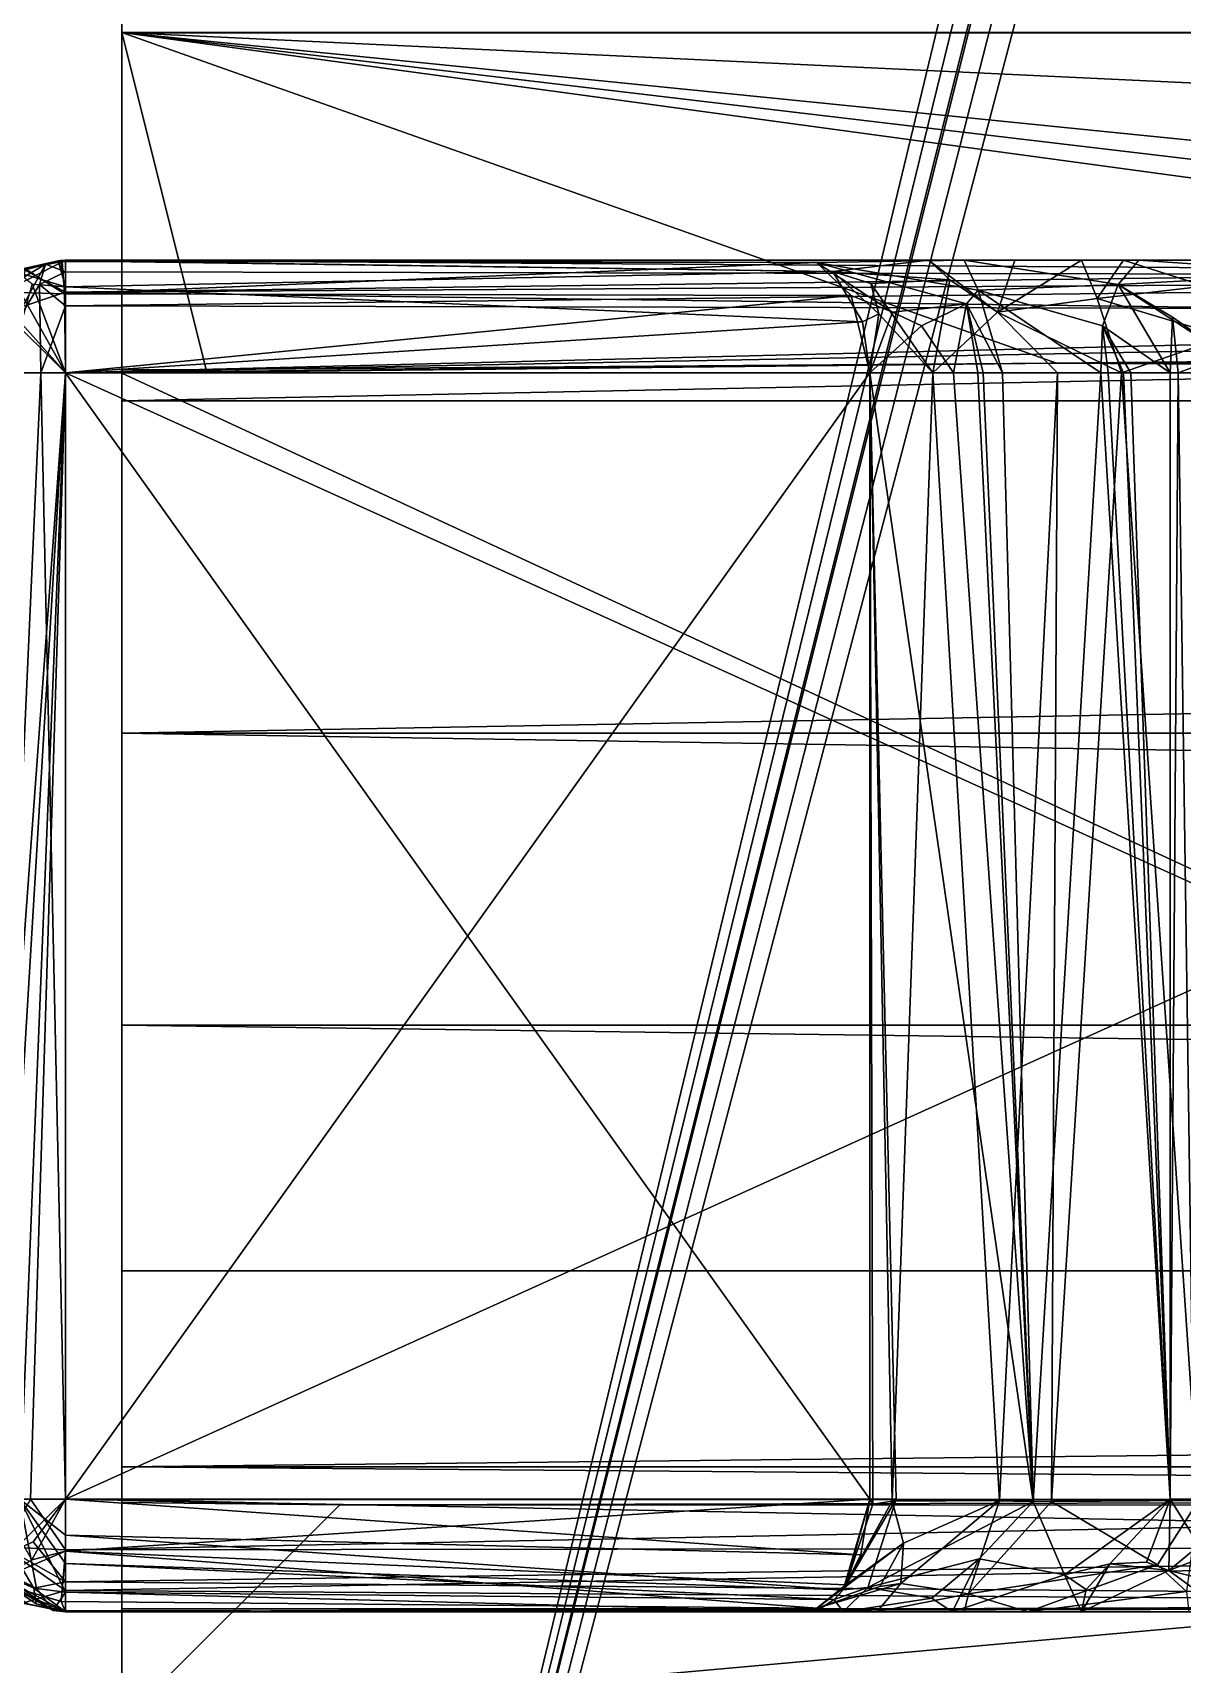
# Model space of a CAD drawing. Extents: x -30 to 83, y -53 to 60.
# Drawn here: x -2.158 to -0.119, y -0.897 to 2 of the extents above; entities that cross this region are included whole.
import ezdxf

# ---------------------------------------------------------------- set-up
doc = ezdxf.new("R2010")
doc.units = 0
doc.header["$MEASUREMENT"] = 0

msp = doc.modelspace()

# ---------------------------------------------------------------- linework, layer by layer
for points in [[(63.169998, -40), (-9.17, -40), (63.169998, 60)], [(-9.17, 60), (63.169998, 60), (-9.17, -40)], [(-7.187, 58, 2), (-7.187, -40, 2), (61.187, -40, 2)], [(61.187, 58, 2), (-7.187, 58, 2), (61.187, -40, 2)], [(-2, 7, 68), (-2, 7, 67), (-2, -4, 67)], [(-2, 7, 68), (-2, -4, 67), (-2, -4, 68)], [(-2, 7, 68), (-2, -4, 68), (0.014999, 4.369999, 68)], [(-2, -4, 67), (-2, 7, 67), (-0.002998, 3.998001, 67)], [(0.014999, 4.369999, 68), (-2, -4, 68), (0.035999, 4.307999, 68)], [(0.035999, 4.307999, 68), (-2, -4, 68), (0.064999, 4.249001, 68)], [(0.064999, 4.249001, 68), (-2, -4, 68), (0.101002, 4.194, 68)], [(0.101002, 4.194, 68), (-2, -4, 68), (0.145, 4.145, 68)], [(0.145, 4.145, 68), (-2, -4, 68), (0.035999, -2.307999, 68)], [(-2, -4, 67), (-0.002998, 3.998001, 67), (0.035999, -2.307999, 67)], [(-2, 1.39602, 53.998116), (-2, 1.39755, 53.99881), (-2, 2.703, 50.546001)], [(-2, 1.401029, 54), (-2, 2, 54), (-2, 2.703, 50.546001)], [(-2, 2.703, 50.546001), (-2, 1.999, 50.198002), (-2, 1.39602, 53.998116)], [(-2, 1.39755, 53.99881), (-2, 1.401029, 54), (-2, 2.703, 50.546001)], [(-2, 2.703, 50.546001), (30, 1.999, 50.198002), (-2, 1.999, 50.198002)], [(-2, 2.703, 50.546001), (30, 2.703, 50.546001), (30, 1.999, 50.198002)], [(-0.342, 1.4126, 54), (-2, 2, 54), (-1.850571, 1.401286, 54)], [(-2, 1.401029, 54), (-1.850571, 1.401286, 54), (-2, 2, 54)], [(2.3094, 1.4132, 54), (-2, 2, 54), (-0.342, 1.4126, 54)], [(-2, 2, 54), (2.3094, 1.4132, 54), (2.485478, 1.46813, 54)], [(2.485478, 1.46813, 54), (2.583174, 1.537522, 54), (-2, 2, 54)], [(-2, 2, 54), (2.689087, 1.778565, 54), (2.689101, 2, 54)], [(2.689087, 1.778565, 54), (-2, 2, 54), (2.583174, 1.537522, 54)], [(-2, 1.999, 50.198002), (-2, 1.346, 49.762001), (-2, 1.395023, 53.998001)], [(-2, 1.395023, 53.998001), (-2, 1.39602, 53.998116), (-2, 1.999, 50.198002)], [(-2, 1.999, 50.198002), (30, 1.999, 50.198002), (-2, 1.346, 49.762001)], [(30, 1.346, 49.762001), (-2, 1.346, 49.762001), (30, 1.999, 50.198002)], [(-2.1, 1.595551, 54.500221), (-2.13535, 1.588371, 54.463982), (-2.26086, 1.513531, 54.500221)], [(-2.1, 1.595551, 54.500221), (-2.26086, 1.513531, 54.500221), (-2.17184, 1.580431, 59.80022)], [(-2.18574, 1.574261, 61.200218), (-2.17646, 1.580151, 66.500221), (-2.11302, 1.594601, 61.199959)], [(-2.1, 1.548191, 61.072151), (-2.18574, 1.574261, 61.200218), (-2.11302, 1.594601, 61.199959)], [(-2.11302, 1.594601, 61.199959), (-2.17646, 1.580151, 66.500221), (-2.10865, 1.595171, 66.501266)], [(-2.1, 1.539081, 66.63459), (-2.10865, 1.595171, 66.501266), (-2.17646, 1.580151, 66.500221)], [(-2.17184, 1.580431, 59.80022), (-2.1059, 1.593111, 59.829342), (-2.1, 1.595551, 54.500221)], [(-2.10173, 1.536051, 59.940109), (-2.1059, 1.593111, 59.829342), (-2.17184, 1.580431, 59.80022)], [(-2.1, 1.574771, 54.416698), (-2.13535, 1.588371, 54.463982), (-2.1, 1.595551, 54.500221)], [(-2.11302, 1.594601, 61.199959), (-2.10865, 1.595171, 66.501266), (-0.73884, 1.575431, 61.114189)], [(-2.11302, 1.594601, 61.199959), (-0.73884, 1.575431, 61.114189), (-2.1, 1.548191, 61.072151)], [(-0.29741, 1.595551, 61.623981), (-0.41606, 1.595551, 61.557629), (-2.10865, 1.595171, 66.501266)], [(-0.41606, 1.595551, 61.557629), (-0.56902, 1.595551, 61.44453), (-2.10865, 1.595171, 66.501266)], [(-0.56902, 1.595551, 61.44453), (-0.73884, 1.575431, 61.114189), (-2.10865, 1.595171, 66.501266)], [(-0.22281, 1.595551, 61.657032), (-0.29741, 1.595551, 61.623981), (-2.10865, 1.595171, 66.501266)], [(0.01133, 1.595551, 61.727219), (-2.10865, 1.595171, 66.501266), (0.30902, 1.595551, 61.747341)], [(2.3, 1.595551, 66.500221), (0.30902, 1.595551, 61.747341), (-2.10865, 1.595171, 66.501266)], [(-2.10865, 1.595171, 66.501266), (0.01133, 1.595551, 61.727219), (-0.22281, 1.595551, 61.657032)], [(-2.10865, 1.595171, 66.501266), (-2.1, 1.539081, 66.63459), (2.3, 1.595551, 66.500221)], [(-2.1, 1.595551, 54.500221), (-2.1059, 1.593111, 59.829342), (-0.76743, 1.591491, 59.834049)], [(-2.1059, 1.593111, 59.829342), (-2.10173, 1.536051, 59.940109), (-0.76743, 1.591491, 59.834049)], [(-0.76743, 1.591491, 59.834049), (-0.50548, 1.595551, 59.504719), (-2.1, 1.595551, 54.500221)], [(-2.1, 1.595551, 54.500221), (-0.50548, 1.595551, 59.504719), (-0.19604, 1.595551, 59.337261)], [(-2.1, 1.595551, 54.500221), (-0.19604, 1.595551, 59.337261), (0.17339, 1.595551, 59.25613)], [(2.3, 1.595551, 54.500221), (-2.1, 1.595551, 54.500221), (0.17339, 1.595551, 59.25613)], [(2.3, 1.595551, 54.500221), (2.3, 1.566771, 54.401321), (-2.1, 1.595551, 54.500221)], [(-2.1, 1.595551, 54.500221), (2.3, 1.566771, 54.401321), (-2.1, 1.574771, 54.416698)], [(2.3, 1.595551, 66.500221), (-2.1, 1.539081, 66.63459), (2.3, 1.566091, 66.603706)], [(-0.50548, 1.595551, 59.504719), (-0.76743, 1.591491, 59.834049), (-0.4809, 1.542321, 59.657501)], [(-0.53141, 1.560561, 61.335098), (-0.73884, 1.575431, 61.114189), (-0.56902, 1.595551, 61.44453)], [(-0.44682, 1.503561, 61.330872), (-0.53141, 1.560561, 61.335098), (-0.56902, 1.595551, 61.44453)], [(-0.56902, 1.595551, 61.44453), (-0.41606, 1.595551, 61.557629), (-0.44682, 1.503561, 61.330872)], [(-0.23238, 1.552361, 59.484638), (-0.19604, 1.595551, 59.337261), (-0.50548, 1.595551, 59.504719)], [(-0.50548, 1.595551, 59.504719), (-0.4809, 1.542321, 59.657501), (-0.23238, 1.552361, 59.484638)], [(-0.41606, 1.595551, 61.557629), (-0.29741, 1.595551, 61.623981), (-0.44682, 1.503561, 61.330872)], [(-0.29741, 1.595551, 61.623981), (-0.26987, 1.527581, 61.472061), (-0.44682, 1.503561, 61.330872)], [(-0.22281, 1.595551, 61.657032), (-0.26987, 1.527581, 61.472061), (-0.29741, 1.595551, 61.623981)], [(-0.07939, 1.549631, 61.58065), (-0.26987, 1.527581, 61.472061), (-0.22281, 1.595551, 61.657032)], [(0.13771, 1.572451, 59.34581), (-0.19604, 1.595551, 59.337261), (-0.23238, 1.552361, 59.484638)], [(-0.07939, 1.549631, 61.58065), (-0.22281, 1.595551, 61.657032), (0.01133, 1.595551, 61.727219)], [(-0.19604, 1.595551, 59.337261), (0.13771, 1.572451, 59.34581), (0.17339, 1.595551, 59.25613)], [(-2.13535, 1.588371, 54.463982), (-2.23999, 1.395611, 54.358101), (-2.26086, 1.513531, 54.500221)], [(-2.14636, 1.552671, 54.388222), (-2.23999, 1.395611, 54.358101), (-2.13535, 1.588371, 54.463982)], [(-2.20764, 1.502841, 66.629372), (-2.1, 1.539081, 66.63459), (-2.17646, 1.580151, 66.500221)], [(-2.15937, 1.553121, 61.095131), (-2.18574, 1.574261, 61.200218), (-2.1, 1.548191, 61.072151)], [(-2.10173, 1.536051, 59.940109), (-2.17184, 1.580431, 59.80022), (-2.17985, 1.538351, 59.913021)], [(-2.1, 1.574771, 54.416698), (-2.14636, 1.552671, 54.388222), (-2.13535, 1.588371, 54.463982)], [(-2.1, 1.574771, 54.416698), (-2.1, 1.514811, 54.341301), (-2.14636, 1.552671, 54.388222)], [(-0.70602, 1.532871, 59.944271), (-0.76743, 1.591491, 59.834049), (-2.10173, 1.536051, 59.940109)], [(-0.68627, 1.486091, 61.022141), (-2.1, 1.548191, 61.072151), (-0.73884, 1.575431, 61.114189)], [(-2.1, 1.574771, 54.416698), (2.3, 1.566771, 54.401321), (-2.1, 1.514811, 54.341301)], [(2.3, 1.505331, 54.33593), (-2.1, 1.514811, 54.341301), (2.3, 1.566771, 54.401321)], [(2.3, 1.566091, 66.603706), (-2.1, 1.539081, 66.63459), (2.3, 1.480111, 66.68148)], [(-0.50187, 1.518221, 59.705959), (-0.4809, 1.542321, 59.657501), (-0.76743, 1.591491, 59.834049)], [(-0.63305, 1.503271, 59.873798), (-0.50187, 1.518221, 59.705959), (-0.76743, 1.591491, 59.834049)], [(-0.70602, 1.532871, 59.944271), (-0.63305, 1.503271, 59.873798), (-0.76743, 1.591491, 59.834049)], [(-0.53141, 1.560561, 61.335098), (-0.67111, 1.554281, 61.153568), (-0.73884, 1.575431, 61.114189)], [(-0.67111, 1.554281, 61.153568), (-0.6569, 1.500261, 61.089321), (-0.73884, 1.575431, 61.114189)], [(-0.68627, 1.486091, 61.022141), (-0.73884, 1.575431, 61.114189), (-0.6569, 1.500261, 61.089321)], [(-0.23238, 1.552361, 59.484638), (-0.04087, 1.427661, 59.485531), (0.13771, 1.572451, 59.34581)], [(-2.14636, 1.552671, 54.388222), (-2.14374, 1.395611, 54.305969), (-2.23999, 1.395611, 54.358101)], [(-2.1, 1.539081, 66.63459), (-2.20764, 1.502841, 66.629372), (-2.1, 1.395611, 66.700218)], [(-2.20219, 1.395611, 61.030392), (-2.15937, 1.553121, 61.095131), (-2.1, 1.395611, 61.000221)], [(-2.18185, 1.487291, 59.95509), (-2.1, 1.395611, 60.000221), (-2.17985, 1.538351, 59.913021)], [(-2.10173, 1.536051, 59.940109), (-2.17985, 1.538351, 59.913021), (-2.1, 1.395611, 60.000221)], [(-2.1, 1.548191, 61.072151), (-2.1, 1.395611, 61.000221), (-2.15937, 1.553121, 61.095131)], [(-2.14374, 1.395611, 54.305969), (-2.14636, 1.552671, 54.388222), (-2.1, 1.514811, 54.341301)], [(-2.10173, 1.536051, 59.940109), (-2.1, 1.395611, 60.000221), (-0.70602, 1.532871, 59.944271)], [(-2.1, 1.548191, 61.072151), (-0.68627, 1.486091, 61.022141), (-2.1, 1.395611, 61.000221)], [(-2.1, 1.395611, 66.700218), (2.3, 1.480111, 66.68148), (-2.1, 1.539081, 66.63459)], [(-0.67111, 1.554281, 61.153568), (-0.53141, 1.560561, 61.335098), (-0.56136, 1.395611, 61.1656)], [(-0.56136, 1.395611, 61.1656), (-0.6569, 1.500261, 61.089321), (-0.67111, 1.554281, 61.153568)], [(-0.56136, 1.395611, 61.1656), (-0.53141, 1.560561, 61.335098), (-0.44682, 1.503561, 61.330872)], [(-0.43797, 1.395611, 59.707001), (-0.4809, 1.542321, 59.657501), (-0.50187, 1.518221, 59.705959)], [(-0.23238, 1.552361, 59.484638), (-0.4809, 1.542321, 59.657501), (-0.26039, 1.479191, 59.558861)], [(-0.26326, 1.395611, 59.584209), (-0.26039, 1.479191, 59.558861), (-0.4809, 1.542321, 59.657501)], [(-0.43797, 1.395611, 59.707001), (-0.26326, 1.395611, 59.584209), (-0.4809, 1.542321, 59.657501)], [(-0.26987, 1.527581, 61.472061), (-0.07939, 1.549631, 61.58065), (-0.0424, 1.459711, 61.520241)], [(-0.14009, 1.395611, 59.525372), (-0.23238, 1.552361, 59.484638), (-0.26039, 1.479191, 59.558861)], [(-0.04087, 1.427661, 59.485531), (-0.23238, 1.552361, 59.484638), (-0.13632, 1.494491, 59.49297)], [(-0.14009, 1.395611, 59.525372), (-0.13632, 1.494491, 59.49297), (-0.23238, 1.552361, 59.484638)], [(-2.14374, 1.395611, 54.305969), (-2.1, 1.514811, 54.341301), (-2.1, 1.395611, 54.30022)], [(-0.67331, 1.395611, 60.000221), (-0.70602, 1.532871, 59.944271), (-2.1, 1.395611, 60.000221)], [(-2.1, 1.514811, 54.341301), (2.3, 1.505331, 54.33593), (-2.1, 1.395611, 54.30022)], [(-0.67331, 1.395611, 60.000221), (-0.63305, 1.503271, 59.873798), (-0.70602, 1.532871, 59.944271)], [(-0.63305, 1.503271, 59.873798), (-0.58115, 1.479191, 59.82505), (-0.50187, 1.518221, 59.705959)], [(-0.5245, 1.395611, 59.791431), (-0.50187, 1.518221, 59.705959), (-0.58115, 1.479191, 59.82505)], [(-0.5245, 1.395611, 59.791431), (-0.48164, 1.395611, 59.747089), (-0.50187, 1.518221, 59.705959)], [(-0.47184, 1.395611, 59.73769), (-0.43797, 1.395611, 59.707001), (-0.50187, 1.518221, 59.705959)], [(-0.47184, 1.395611, 59.73769), (-0.50187, 1.518221, 59.705959), (-0.48164, 1.395611, 59.747089)], [(-0.26987, 1.527581, 61.472061), (-0.22633, 1.395611, 61.435169), (-0.44682, 1.503561, 61.330872)], [(-0.22633, 1.395611, 61.435169), (-0.26987, 1.527581, 61.472061), (-0.0424, 1.459711, 61.520241)], [(-2.2688, 1.395611, 66.604797), (-2.1, 1.395611, 66.700218), (-2.20764, 1.502841, 66.629372)], [(-2.20532, 1.395611, 59.969898), (-2.1, 1.395611, 60.000221), (-2.18185, 1.487291, 59.95509)], [(2.3, 1.505331, 54.33593), (2.3, 1.438851, 54.305149), (-2.1, 1.395611, 54.30022)], [(-0.67331, 1.395611, 61.000221), (-2.1, 1.395611, 61.000221), (-0.68627, 1.486091, 61.022141)], [(2.3, 1.480111, 66.68148), (-2.1, 1.395611, 66.700218), (2.31881, 1.396601, 66.700218)], [(-0.68627, 1.486091, 61.022141), (-0.6569, 1.500261, 61.089321), (-0.67331, 1.395611, 61.000221)], [(-0.67331, 1.395611, 60.000221), (-0.58115, 1.479191, 59.82505), (-0.63305, 1.503271, 59.873798)], [(-0.67331, 1.395611, 61.000221), (-0.6569, 1.500261, 61.089321), (-0.56136, 1.395611, 61.1656)], [(-0.5245, 1.395611, 59.791431), (-0.58115, 1.479191, 59.82505), (-0.67331, 1.395611, 60.000221)], [(-0.34015, 1.395611, 61.366402), (-0.56136, 1.395611, 61.1656), (-0.44682, 1.503561, 61.330872)], [(-0.34015, 1.395611, 61.366402), (-0.44682, 1.503561, 61.330872), (-0.22633, 1.395611, 61.435169)], [(-0.25046, 1.395611, 59.57716), (-0.26039, 1.479191, 59.558861), (-0.26326, 1.395611, 59.584209)], [(-0.20982, 1.395611, 59.556259), (-0.14009, 1.395611, 59.525372), (-0.26039, 1.479191, 59.558861)], [(-0.25046, 1.395611, 59.57716), (-0.22306, 1.395611, 59.56282), (-0.26039, 1.479191, 59.558861)], [(-0.20982, 1.395611, 59.556259), (-0.26039, 1.479191, 59.558861), (-0.22306, 1.395611, 59.56282)], [(-0.12601, 1.395611, 59.519852), (-0.13632, 1.494491, 59.49297), (-0.14009, 1.395611, 59.525372)], [(-0.12601, 1.395611, 59.519852), (-0.04087, 1.427661, 59.485531), (-0.13632, 1.494491, 59.49297)], [(0.04951, 1.395611, 61.530899), (-0.22633, 1.395611, 61.435169), (-0.0424, 1.459711, 61.520241)], [(2.31881, 1.396601, 54.30022), (-2.1, 1.395611, 54.30022), (2.3, 1.438851, 54.305149)], [(-0.12601, 1.395611, 59.519852), (-0.09746, -0.603729, 59.50938), (-0.04087, 1.427661, 59.485531)], [(-2.1, 1.395611, 66.700218), (-2.2688, 1.395611, 66.604797), (-2.24692, -0.603729, 66.634628)], [(-2.16228, -0.603729, 66.688622), (-2.1, 1.395611, 66.700218), (-2.24692, -0.603729, 66.634628)], [(-2.14374, 1.395611, 54.305969), (-2.23441, -0.603729, 54.353302), (-2.23999, 1.395611, 54.358101)], [(-2.1, -0.603729, 54.30022), (-2.23441, -0.603729, 54.353302), (-2.14374, 1.395611, 54.305969)], [(-2.22078, -0.603729, 61.04586), (-2.1, 1.395611, 61.000221), (-2.1, -0.603729, 61.000221)], [(-2.1, 1.395611, 61.000221), (-2.22078, -0.603729, 61.04586), (-2.20219, 1.395611, 61.030392)], [(-2.1, 1.395611, 60.000221), (-2.20532, 1.395611, 59.969898), (-2.18103, -0.603729, 59.98111)], [(-2.1, -0.603729, 60.000221), (-2.1, 1.395611, 60.000221), (-2.18103, -0.603729, 59.98111)], [(-2.16228, -0.603729, 66.688622), (-2.1, -0.603729, 66.700218), (-2.1, 1.395611, 66.700218)], [(-2.14374, 1.395611, 54.305969), (-2.1, 1.395611, 54.30022), (-2.1, -0.603729, 54.30022)], [(2.31881, 1.396601, 66.700218), (-2.1, 1.395611, 66.700218), (-2.1, -0.603729, 66.700218)], [(2.31881, 1.396601, 66.700218), (-2.1, -0.603729, 66.700218), (2.33135, -0.605509, 66.700218)], [(2.31881, 1.396601, 54.30022), (2.31256, -0.604129, 54.30022), (-2.1, 1.395611, 54.30022)], [(-2.1, -0.603729, 54.30022), (-2.1, 1.395611, 54.30022), (2.31256, -0.604129, 54.30022)], [(-0.67331, 1.395611, 61.000221), (-0.67331, -0.603729, 61.000221), (-2.1, 1.395611, 61.000221)], [(-0.67331, -0.603729, 61.000221), (-2.1, -0.603729, 61.000221), (-2.1, 1.395611, 61.000221)], [(-2.1, 1.395611, 60.000221), (-2.1, -0.603729, 60.000221), (-0.67331, 1.395611, 60.000221)], [(-2.1, -0.603729, 60.000221), (-0.67331, -0.603729, 60.000221), (-0.67331, 1.395611, 60.000221)], [(-0.342, 1.4126, 54), (-2, 1.39602, 53.998116), (-2, 1.395023, 53.998001)], [(-1.850571, 1.401286, 54), (-2, 1.39602, 53.998116), (-0.342, 1.4126, 54)], [(-2, 1.395023, 53.998001), (2.317, 1.396, 53.998001), (-0.342, 1.4126, 54)], [(-2, 1.401029, 54), (-2, 1.39755, 53.99881), (-1.850571, 1.401286, 54)], [(-1.850571, 1.401286, 54), (-2, 1.39755, 53.99881), (-2, 1.39602, 53.998116)], [(2.317, 1.396, 53.998001), (-2, 1.395023, 53.998001), (2.311, -0.605, 53.998001)], [(-2, -1, 51), (-2, 1.395023, 53.998001), (-2, 1.346, 49.762001)], [(-2, 1.395023, 53.998001), (-2, -1, 51), (-2, -0.604023, 53.998001)], [(-2, -0.604023, 53.998001), (2.311, -0.605, 53.998001), (-2, 1.395023, 53.998001)], [(-0.67331, -0.603729, 60.000221), (-0.62653, -0.603729, 59.922119), (-0.67331, 1.395611, 60.000221)], [(-0.38345, -0.607979, 59.66552), (-0.67331, 1.395611, 60.000221), (-0.62653, -0.603729, 59.922119)], [(-0.67331, 1.395611, 60.000221), (-0.38345, -0.607979, 59.66552), (-0.5245, 1.395611, 59.791431)], [(-0.56136, 1.395611, 61.1656), (-0.63368, -0.606919, 61.067089), (-0.67331, 1.395611, 61.000221)], [(-0.67331, -0.603729, 61.000221), (-0.67331, 1.395611, 61.000221), (-0.66751, -0.612219, 61.01115)], [(-0.67331, 1.395611, 61.000221), (-0.63368, -0.606919, 61.067089), (-0.66751, -0.612219, 61.01115)], [(-0.63368, -0.606919, 61.067089), (-0.56136, 1.395611, 61.1656), (-0.44317, -0.605849, 61.288929)], [(-0.34015, 1.395611, 61.366402), (-0.44317, -0.605849, 61.288929), (-0.56136, 1.395611, 61.1656)], [(-0.48164, 1.395611, 59.747089), (-0.5245, 1.395611, 59.791431), (-0.38345, -0.607979, 59.66552)], [(-0.47184, 1.395611, 59.73769), (-0.48164, 1.395611, 59.747089), (-0.38345, -0.607979, 59.66552)], [(-0.43797, 1.395611, 59.707001), (-0.47184, 1.395611, 59.73769), (-0.38345, -0.607979, 59.66552)], [(-0.3505, -0.607979, 61.361252), (-0.44317, -0.605849, 61.288929), (-0.34015, 1.395611, 61.366402)], [(-0.26326, 1.395611, 59.584209), (-0.43797, 1.395611, 59.707001), (-0.38345, -0.607979, 59.66552)], [(-0.38345, -0.607979, 59.66552), (-0.14009, -0.603729, 59.525372), (-0.26326, 1.395611, 59.584209)], [(-0.09024, -0.605849, 61.49358), (-0.3505, -0.607979, 61.361252), (-0.22633, 1.395611, 61.435169)], [(-0.34015, 1.395611, 61.366402), (-0.22633, 1.395611, 61.435169), (-0.3505, -0.607979, 61.361252)], [(2.3094, 1.4132, 54), (-0.342, 1.4126, 54), (2.317, 1.396, 53.998001)], [(-0.26326, 1.395611, 59.584209), (-0.14009, -0.603729, 59.525372), (-0.25046, 1.395611, 59.57716)], [(-0.25046, 1.395611, 59.57716), (-0.14009, -0.603729, 59.525372), (-0.22306, 1.395611, 59.56282)], [(0.04951, 1.395611, 61.530899), (-0.09024, -0.605849, 61.49358), (-0.22633, 1.395611, 61.435169)], [(-0.22306, 1.395611, 59.56282), (-0.14009, -0.603729, 59.525372), (-0.20982, 1.395611, 59.556259)], [(-0.14009, 1.395611, 59.525372), (-0.20982, 1.395611, 59.556259), (-0.14009, -0.603729, 59.525372)], [(-0.14009, 1.395611, 59.525372), (-0.14009, -0.603729, 59.525372), (-0.12601, 1.395611, 59.519852)], [(-0.14009, -0.603729, 59.525372), (-0.09746, -0.603729, 59.50938), (-0.12601, 1.395611, 59.519852)], [(-2, 1.346, 49.762001), (-2, 0.756, 49.243999), (-2, -1, 51)], [(-2, 1.346, 49.762001), (30, 1.346, 49.762001), (-2, 0.756, 49.243999)], [(30, 0.756, 49.243999), (-2, 0.756, 49.243999), (30, 1.346, 49.762001)], [(-2, 0.238, 48.653999), (-2, -1, 51), (-2, 0.756, 49.243999)], [(30, 0.238, 48.653999), (-2, 0.238, 48.653999), (-2, 0.756, 49.243999)], [(30, 0.238, 48.653999), (-2, 0.756, 49.243999), (30, 0.756, 49.243999)], [(-2, -1, 51), (-2, 0.238, 48.653999), (-2, -0.198, 48.000999)], [(30, 0.238, 48.653999), (30, -0.198, 48.000999), (-2, 0.238, 48.653999)], [(-2, -0.198, 48.000999), (-2, 0.238, 48.653999), (30, -0.198, 48.000999)], [(-2, -0.546, 47.297001), (-2, -1, 51), (-2, -0.198, 48.000999)], [(-2, -0.198, 48.000999), (30, -0.198, 48.000999), (-2, -0.546, 47.297001)], [(30, -0.546, 47.297001), (-2, -0.546, 47.297001), (30, -0.198, 48.000999)], [(-2, -0.546, 47.297001), (-2, -0.798, 46.554001), (-2, -1, 51)], [(30, -0.798, 46.554001), (-2, -0.798, 46.554001), (-2, -0.546, 47.297001)], [(30, -0.798, 46.554001), (-2, -0.546, 47.297001), (30, -0.546, 47.297001)], [(-2.15139, -0.762389, 59.907322), (-2.18103, -0.603729, 59.98111), (-2.25428, -0.709119, 59.86972)], [(-2.23441, -0.603729, 54.353302), (-2.1, -0.603729, 54.30022), (-2.19487, -0.696669, 54.354221)], [(-2.1, -0.603729, 61.000221), (-2.15976, -0.711049, 61.042648), (-2.22078, -0.603729, 61.04586)], [(-2.1, -0.693529, 66.677429), (-2.16228, -0.603729, 66.688622), (-2.211, -0.687919, 66.64222)], [(-2.15721, -0.679589, 54.326511), (-2.19487, -0.696669, 54.354221), (-2.1, -0.603729, 54.30022)], [(-2.1, -0.667419, 59.98867), (-2.1, -0.603729, 60.000221), (-2.18103, -0.603729, 59.98111)], [(-2.1, -0.718049, 59.964149), (-2.1, -0.667419, 59.98867), (-2.18103, -0.603729, 59.98111)], [(-2.1, -0.768439, 59.913582), (-2.1, -0.718049, 59.964149), (-2.18103, -0.603729, 59.98111)], [(-2.18103, -0.603729, 59.98111), (-2.15139, -0.762389, 59.907322), (-2.1, -0.768439, 59.913582)], [(-2.1, -0.693529, 66.677429), (-2.1, -0.603729, 66.700218), (-2.16228, -0.603729, 66.688622)], [(-2.1, -0.603729, 61.000221), (-2.1, -0.695609, 61.023659), (-2.15976, -0.711049, 61.042648)], [(-2.1, -0.603729, 54.30022), (-2.1, -0.750049, 54.368961), (-2.15721, -0.679589, 54.326511)], [(-2.1, -0.603729, 54.30022), (2.3, -0.688229, 54.318958), (-2.1, -0.750049, 54.368961)], [(-2.1, -0.603729, 54.30022), (2.31256, -0.604129, 54.30022), (2.3, -0.688229, 54.318958)], [(2.33135, -0.605509, 66.700218), (-2.1, -0.603729, 66.700218), (-2.1, -0.693529, 66.677429)], [(-2.1, -0.667419, 59.98867), (-0.68917, -0.702239, 59.973339), (-2.1, -0.603729, 60.000221)], [(-0.67331, -0.603729, 60.000221), (-2.1, -0.603729, 60.000221), (-0.68917, -0.702239, 59.973339)], [(-0.67331, -0.603729, 61.000221), (-0.7155, -0.755429, 61.072788), (-2.1, -0.695609, 61.023659)], [(-2.1, -0.695609, 61.023659), (-2.1, -0.603729, 61.000221), (-0.67331, -0.603729, 61.000221)], [(2.3, -0.688229, 66.68148), (2.33135, -0.605509, 66.700218), (-2.1, -0.693529, 66.677429)], [(-2, -0.604023, 53.998001), (-2, -1, 51), (-2, -0.60597, 53.998417)], [(-2, -0.60597, 53.998417), (-1.613111, -0.613444, 54), (-2, -0.604023, 53.998001)], [(-2, -0.604023, 53.998001), (-1.613111, -0.613444, 54), (2.311, -0.605, 53.998001)], [(-2, -0.609392, 54), (-2, -0.60597, 53.998417), (-2, -1, 51)], [(-1.613111, -0.613444, 54), (-2, -0.60597, 53.998417), (-2, -0.609392, 54)], [(-1.613111, -0.613444, 54), (2.309556, -0.614333, 54), (2.311, -0.605, 53.998001)], [(-0.72064, -0.764569, 59.918709), (-0.67331, -0.603729, 60.000221), (-0.68917, -0.702239, 59.973339)], [(-0.62653, -0.603729, 59.922119), (-0.67331, -0.603729, 60.000221), (-0.72064, -0.764569, 59.918709)], [(-0.62653, -0.603729, 59.922119), (-0.72064, -0.764569, 59.918709), (-0.67687, -0.760609, 59.857651)], [(-0.7155, -0.755429, 61.072788), (-0.67331, -0.603729, 61.000221), (-0.66751, -0.612219, 61.01115)], [(-0.61326, -0.681859, 61.12672), (-0.7155, -0.755429, 61.072788), (-0.63368, -0.606919, 61.067089)], [(-0.66751, -0.612219, 61.01115), (-0.63368, -0.606919, 61.067089), (-0.7155, -0.755429, 61.072788)], [(-0.67687, -0.760609, 59.857651), (-0.38345, -0.607979, 59.66552), (-0.62653, -0.603729, 59.922119)], [(-0.47892, -0.709449, 59.69558), (-0.38345, -0.607979, 59.66552), (-0.67687, -0.760609, 59.857651)], [(-0.61326, -0.681859, 61.12672), (-0.63368, -0.606919, 61.067089), (-0.44317, -0.605849, 61.288929)], [(-0.44317, -0.605849, 61.288929), (-0.61812, -0.753139, 61.205429), (-0.61326, -0.681859, 61.12672)], [(-0.44317, -0.605849, 61.288929), (-0.49813, -0.771309, 61.362801), (-0.61812, -0.753139, 61.205429)], [(-0.49813, -0.771309, 61.362801), (-0.44317, -0.605849, 61.288929), (-0.3505, -0.607979, 61.361252)], [(-0.3505, -0.607979, 61.361252), (-0.1625, -0.720249, 61.50967), (-0.49813, -0.771309, 61.362801)], [(-0.47892, -0.709449, 59.69558), (-0.32788, -0.737879, 59.559971), (-0.38345, -0.607979, 59.66552)], [(-0.38345, -0.607979, 59.66552), (-0.32788, -0.737879, 59.559971), (-0.14009, -0.603729, 59.525372)], [(-0.09024, -0.605849, 61.49358), (-0.1625, -0.720249, 61.50967), (-0.3505, -0.607979, 61.361252)], [(-0.24746, -0.718279, 59.53289), (-0.14009, -0.603729, 59.525372), (-0.32788, -0.737879, 59.559971)], [(-0.24746, -0.718279, 59.53289), (-0.18203, -0.715589, 59.50555), (-0.14009, -0.603729, 59.525372)], [(-0.14272, -0.730169, 59.476261), (-0.14009, -0.603729, 59.525372), (-0.18203, -0.715589, 59.50555)], [(-0.1625, -0.720249, 61.50967), (-0.09024, -0.605849, 61.49358), (-0.11129, -0.767619, 61.580662)], [(-0.14009, -0.603729, 59.525372), (-0.14272, -0.730169, 59.476261), (-0.08888, -0.685719, 59.486801)], [(-0.08888, -0.685719, 59.486801), (-0.09746, -0.603729, 59.50938), (-0.14009, -0.603729, 59.525372)], [(-2, -1, 51), (-2, -1, 54), (-2, -0.609392, 54)], [(-2, -0.609392, 54), (-2, -1, 54), (-1.613111, -0.613444, 54)], [(-2, -1, 54), (2.309556, -0.614333, 54), (-1.613111, -0.613444, 54)], [(-2, -1, 54), (2.690419, -0.974419, 54), (2.309556, -0.614333, 54)], [(-2.17646, -0.788269, 66.500221), (-2.1, -0.765669, 66.613586), (-2.211, -0.687919, 66.64222)], [(-2.1, -0.693529, 66.677429), (-2.211, -0.687919, 66.64222), (-2.1, -0.765669, 66.613586)], [(-2.15721, -0.679589, 54.326511), (-2.1, -0.750049, 54.368961), (-2.19487, -0.696669, 54.354221)], [(-2.1, -0.718049, 59.964149), (-0.72064, -0.764569, 59.918709), (-2.1, -0.667419, 59.98867)], [(-0.68917, -0.702239, 59.973339), (-2.1, -0.667419, 59.98867), (-0.72064, -0.764569, 59.918709)], [(2.3, -0.688229, 54.318958), (2.3, -0.787569, 54.424049), (-2.1, -0.750049, 54.368961)], [(2.3, -0.688229, 66.68148), (-2.1, -0.765669, 66.613586), (2.3, -0.794229, 66.560303)], [(-2.1, -0.765669, 66.613586), (2.3, -0.688229, 66.68148), (-2.1, -0.693529, 66.677429)], [(-0.61326, -0.681859, 61.12672), (-0.7669, -0.797199, 61.1661), (-0.7155, -0.755429, 61.072788)], [(-0.61326, -0.681859, 61.12672), (-0.65536, -0.758599, 61.172459), (-0.7669, -0.797199, 61.1661)], [(-0.65536, -0.758599, 61.172459), (-0.61326, -0.681859, 61.12672), (-0.61812, -0.753139, 61.205429)], [(-0.14272, -0.730169, 59.476261), (-0.04577, -0.692729, 59.46846), (-0.08888, -0.685719, 59.486801)], [(0.01996, -0.770239, 59.37603), (-0.04577, -0.692729, 59.46846), (-0.14272, -0.730169, 59.476261)], [(-2.26852, -0.711049, 54.500221), (-2.19487, -0.696669, 54.354221), (-2.15632, -0.761369, 54.395191)], [(-2.26852, -0.711049, 54.500221), (-2.15632, -0.761369, 54.395191), (-2.15193, -0.789109, 54.44791)], [(-2.1, -0.803669, 54.500221), (-2.26852, -0.711049, 54.500221), (-2.15193, -0.789109, 54.44791)], [(-2.12162, -0.801209, 59.80022), (-2.26852, -0.711049, 54.500221), (-2.1, -0.803669, 54.500221)], [(-2.26086, -0.721649, 59.80022), (-2.26852, -0.711049, 54.500221), (-2.12162, -0.801209, 59.80022)], [(-2.26086, -0.721649, 59.80022), (-2.12162, -0.801209, 59.80022), (-2.25428, -0.709119, 59.86972)], [(-2.15139, -0.762389, 59.907322), (-2.25428, -0.709119, 59.86972), (-2.12162, -0.801209, 59.80022)], [(-2.1076, -0.784929, 61.116459), (-2.22711, -0.749499, 61.158501), (-2.1, -0.695609, 61.023659)], [(-2.15976, -0.711049, 61.042648), (-2.1, -0.695609, 61.023659), (-2.22711, -0.749499, 61.158501)], [(-2.15632, -0.761369, 54.395191), (-2.19487, -0.696669, 54.354221), (-2.1, -0.750049, 54.368961)], [(-2.1076, -0.784929, 61.116459), (-2.1, -0.695609, 61.023659), (-0.7669, -0.797199, 61.1661)], [(-0.7155, -0.755429, 61.072788), (-0.7669, -0.797199, 61.1661), (-2.1, -0.695609, 61.023659)], [(-2.1, -0.768439, 59.913582), (-0.7363, -0.781769, 59.89085), (-2.1, -0.718049, 59.964149)], [(-0.72064, -0.764569, 59.918709), (-2.1, -0.718049, 59.964149), (-0.7363, -0.781769, 59.89085)], [(-0.47892, -0.709449, 59.69558), (-0.67687, -0.760609, 59.857651), (-0.56326, -0.779009, 59.677792)], [(-0.47892, -0.709449, 59.69558), (-0.56326, -0.779009, 59.677792), (-0.52715, -0.803669, 59.521172)], [(-0.47892, -0.709449, 59.69558), (-0.52715, -0.803669, 59.521172), (-0.32788, -0.737879, 59.559971)], [(-0.49813, -0.771309, 61.362801), (-0.1625, -0.720249, 61.50967), (-0.39304, -0.803669, 61.572128)], [(-0.11129, -0.767619, 61.580662), (-0.39304, -0.803669, 61.572128), (-0.1625, -0.720249, 61.50967)], [(-0.24746, -0.718279, 59.53289), (-0.32788, -0.737879, 59.559971), (-0.28936, -0.763759, 59.505421)], [(-0.14272, -0.730169, 59.476261), (-0.24746, -0.718279, 59.53289), (-0.29741, -0.803669, 59.376461)], [(-0.24746, -0.718279, 59.53289), (-0.28936, -0.763759, 59.505421), (-0.29741, -0.803669, 59.376461)], [(-0.14272, -0.730169, 59.476261), (-0.18203, -0.715589, 59.50555), (-0.24746, -0.718279, 59.53289)], [(-2.1, -0.803669, 61.200218), (-2.22711, -0.749499, 61.158501), (-2.1076, -0.784929, 61.116459)], [(-2.22711, -0.749499, 61.158501), (-2.1, -0.803669, 61.200218), (-2.16758, -0.789489, 61.200218)], [(-2.1, -0.750049, 54.368961), (-2.1, -0.803669, 54.500221), (-2.15632, -0.761369, 54.395191)], [(-2.1, -0.750049, 54.368961), (2.3, -0.787569, 54.424049), (-2.1, -0.803669, 54.500221)], [(-0.32788, -0.737879, 59.559971), (-0.52715, -0.803669, 59.521172), (-0.29741, -0.803669, 59.376461)], [(-0.32788, -0.737879, 59.559971), (-0.29741, -0.803669, 59.376461), (-0.28936, -0.763759, 59.505421)], [(-0.29741, -0.803669, 59.376461), (-0.04184, -0.803669, 59.284771), (-0.14272, -0.730169, 59.476261)], [(0.01996, -0.770239, 59.37603), (-0.14272, -0.730169, 59.476261), (-0.04184, -0.803669, 59.284771)], [(-2.17646, -0.788269, 66.500221), (-2.1, -0.803669, 66.500221), (-2.1, -0.765669, 66.613586)], [(-2.15632, -0.761369, 54.395191), (-2.1, -0.803669, 54.500221), (-2.15193, -0.789109, 54.44791)], [(-2.1, -0.768439, 59.913582), (-2.15139, -0.762389, 59.907322), (-2.12162, -0.801209, 59.80022)], [(-2.12162, -0.801209, 59.80022), (-0.76947, -0.803669, 59.777431), (-2.1, -0.768439, 59.913582)], [(-2.1, -0.803669, 66.500221), (2.3, -0.794229, 66.560303), (-2.1, -0.765669, 66.613586)], [(-0.7363, -0.781769, 59.89085), (-2.1, -0.768439, 59.913582), (-0.76947, -0.803669, 59.777431)], [(-0.72022, -0.803669, 59.71207), (-0.7363, -0.781769, 59.89085), (-0.76947, -0.803669, 59.777431)], [(-0.61812, -0.753139, 61.205429), (-0.7669, -0.797199, 61.1661), (-0.65536, -0.758599, 61.172459)], [(-0.61812, -0.753139, 61.205429), (-0.6606, -0.803669, 61.35355), (-0.7669, -0.797199, 61.1661)], [(-0.72064, -0.764569, 59.918709), (-0.7363, -0.781769, 59.89085), (-0.67687, -0.760609, 59.857651)], [(-0.72022, -0.803669, 59.71207), (-0.67687, -0.760609, 59.857651), (-0.7363, -0.781769, 59.89085)], [(-0.67687, -0.760609, 59.857651), (-0.72022, -0.803669, 59.71207), (-0.56326, -0.779009, 59.677792)], [(-0.52715, -0.803669, 59.521172), (-0.56326, -0.779009, 59.677792), (-0.72022, -0.803669, 59.71207)], [(-0.49813, -0.771309, 61.362801), (-0.6606, -0.803669, 61.35355), (-0.61812, -0.753139, 61.205429)], [(-0.50548, -0.803669, 61.49572), (-0.6606, -0.803669, 61.35355), (-0.49813, -0.771309, 61.362801)], [(-0.50548, -0.803669, 61.49572), (-0.49813, -0.771309, 61.362801), (-0.39304, -0.803669, 61.572128)], [(-0.10728, -0.803669, 61.69722), (-0.39304, -0.803669, 61.572128), (-0.11129, -0.767619, 61.580662)], [(-2.17646, -0.788269, 66.500221), (-2.16758, -0.789489, 61.200218), (-2.1, -0.803669, 66.500221)], [(-2.1, -0.803669, 66.500221), (-2.16758, -0.789489, 61.200218), (-2.1, -0.803669, 61.200218)], [(-0.76947, -0.803669, 59.777431), (-2.12162, -0.801209, 59.80022), (-0.72022, -0.803669, 59.71207)], [(-2.1, -0.803669, 54.500221), (-0.72022, -0.803669, 59.71207), (-2.12162, -0.801209, 59.80022)], [(-2.1, -0.803669, 61.200218), (-2.1076, -0.784929, 61.116459), (-0.7669, -0.797199, 61.1661)], [(2.3, -0.803669, 54.500221), (-2.1, -0.803669, 54.500221), (2.3, -0.787569, 54.424049)], [(2.3, -0.803669, 66.500221), (2.3, -0.794229, 66.560303), (-2.1, -0.803669, 66.500221)], [(-2.1, -0.803669, 61.200218), (-0.7669, -0.797199, 61.1661), (-2.1, -0.803669, 66.500221)], [(-0.7669, -0.797199, 61.1661), (-0.6606, -0.803669, 61.35355), (-2.1, -0.803669, 66.500221)], [(-2.1, -0.803669, 66.500221), (-0.50548, -0.803669, 61.49572), (-0.39304, -0.803669, 61.572128)], [(-2.1, -0.803669, 54.500221), (-0.29741, -0.803669, 59.376461), (-0.52715, -0.803669, 59.521172)], [(-2.1, -0.803669, 54.500221), (-0.52715, -0.803669, 59.521172), (-0.72022, -0.803669, 59.71207)], [(-0.6606, -0.803669, 61.35355), (-0.50548, -0.803669, 61.49572), (-2.1, -0.803669, 66.500221)], [(-0.39304, -0.803669, 61.572128), (-0.10728, -0.803669, 61.69722), (-2.1, -0.803669, 66.500221)], [(-0.04184, -0.803669, 59.284771), (-2.1, -0.803669, 54.500221), (0.36334, -0.803669, 59.255669)], [(2.3, -0.803669, 54.500221), (0.36334, -0.803669, 59.255669), (-2.1, -0.803669, 54.500221)], [(-0.10728, -0.803669, 61.69722), (0.11892, -0.803669, 61.743332), (-2.1, -0.803669, 66.500221)], [(-0.04184, -0.803669, 59.284771), (-0.29741, -0.803669, 59.376461), (-2.1, -0.803669, 54.500221)], [(0.11892, -0.803669, 61.743332), (0.2547, -0.803669, 61.74992), (-2.1, -0.803669, 66.500221)], [(2.3, -0.803669, 66.500221), (-2.1, -0.803669, 66.500221), (0.2547, -0.803669, 61.74992)], [(-2, -1, 51), (-2, -0.798, 46.554001), (-2, -0.951, 45.783001)], [(30, -0.798, 46.554001), (-2, -0.951, 45.783001), (-2, -0.798, 46.554001)], [(30, -0.951, 45.783001), (-2, -0.951, 45.783001), (30, -0.798, 46.554001)]]:
    msp.add_3dface(points)

doc.saveas('drawing.dxf')
